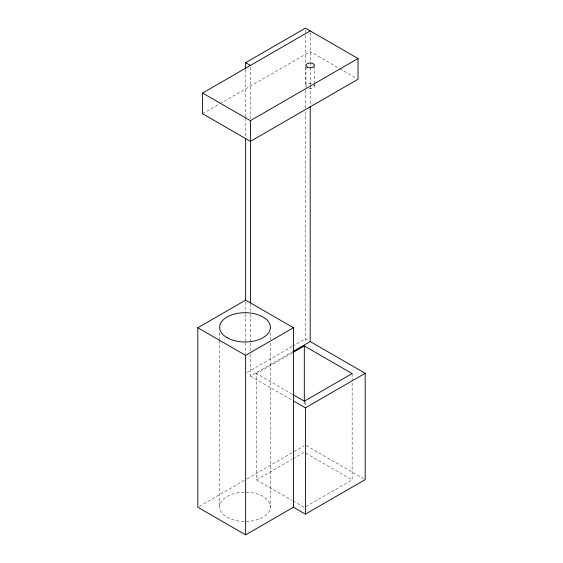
<?xml version="1.0" encoding="UTF-8"?>
<svg xmlns="http://www.w3.org/2000/svg" width="563" height="563" viewBox="0 0 563 563"><rect width="100%" height="100%" fill="white"/><g stroke="black" fill="none" stroke-linecap="round" stroke-linejoin="round"><path stroke-width="0.42" stroke-dasharray="2.81 2.11" d="M202.589 113.747L219.288 104.106M220.049 103.669L310.199 51.62L339.046 68.278M247.143 372.439L291.789 346.66M292.549 346.224L305.413 338.799L308.827 340.77M250.415 354.296L250.415 376.077L292.056 352.03M292.169 352.966L256.489 373.572L256.489 479.88L292.169 500.479M199.316 506.362L246.305 479.233M247.058 478.796L293.288 452.11M294.048 451.674L303.9 445.98M256.489 479.88L292.169 459.281M292.929 458.838L304.316 452.265M305.829 506.616L352.142 479.88L352.142 380.595M339.806 68.714L356.506 78.356M255.616 373.072L292.169 394.17M250.415 376.077L291.944 400.054M306.173 445.544L363.684 478.754M305.829 453.145L352.142 479.88M292.929 500.915L304.316 507.495M352.142 373.572L352.142 379.722M314.421 66.293L314.421 82.684M314.421 83.549L314.421 86.139M310.199 32.64L310.199 61.536M310.199 62.409L310.199 85.231M310.199 86.111L310.199 105.422M305.969 67.152L305.969 86.139M305.413 29.902L305.413 34.294M305.413 35.173L305.413 65.885M305.413 66.765L305.413 86.948M305.413 90.453L305.413 108.005M305.413 111.516L305.413 342.311M305.413 402.059L305.413 406.451M304.316 401.18L304.316 405.698M270.388 332.606L270.388 339.609M270.388 343.113L270.388 506.834M250.415 67.152L250.415 118.61M250.415 303.774L250.415 313.352M250.415 314.224L250.415 342.1M250.415 342.973L250.415 350.812M245.63 69.699L245.63 117.195M245.63 118.075L245.63 137.428M245.63 301.881L245.63 313.204M245.63 314.077L245.63 341.952M245.63 342.825L245.63 354.148M219.661 332.606L219.661 339.609M219.661 340.481L219.661 506.834M313.858 84.914A4.23 2.442 0 0 1 313.549 87.624A4.23 2.442 0 0 1 309.101 88.497M306.532 87.356A4.23 2.442 0 0 1 306.842 84.654A4.23 2.442 0 0 1 311.29 83.781M227.093 517.193A25.363 14.645 0 0 0 269.529 510.627A25.363 14.645 0 0 0 238.459 492.688A25.363 14.645 0 0 0 227.093 517.193"/><path stroke-width="0.84" d="M245.63 68.82L245.63 62.669L305.413 28.15L358.026 58.524L358.026 79.235L250.415 141.362L202.589 113.747L202.589 93.043L310.199 30.909M202.589 93.043L250.415 120.651L358.026 58.524M197.803 327.75L245.63 300.142L293.457 327.75L293.457 507.235L245.63 534.85L197.803 507.235L197.803 327.75L245.63 355.366L293.457 327.75M292.816 351.594L310.199 341.558L365.197 373.311L365.197 479.627L305.413 514.139L293.457 507.235M292.929 352.529L304.316 345.956L304.316 401.306M293.457 400.926L305.413 407.83L365.197 373.311M245.63 62.669L250.415 65.428M303.45 345.457L352.142 373.572L304.316 401.18L292.929 394.607M310.199 106.301L310.199 341.558M305.413 407.83L305.413 514.139M250.415 120.651L250.415 302.901M245.63 138.308L245.63 300.142M245.63 355.366L245.63 534.85M227.093 337.709A25.363 14.645 0 0 0 269.529 331.143A25.363 14.645 0 0 0 238.459 313.204A25.363 14.645 0 0 0 227.093 337.709M307.208 67.152A4.23 2.442 0 0 0 314.281 66.061A4.23 2.442 0 0 0 309.101 63.07A4.23 2.442 0 0 0 307.208 67.152"/></g></svg>
